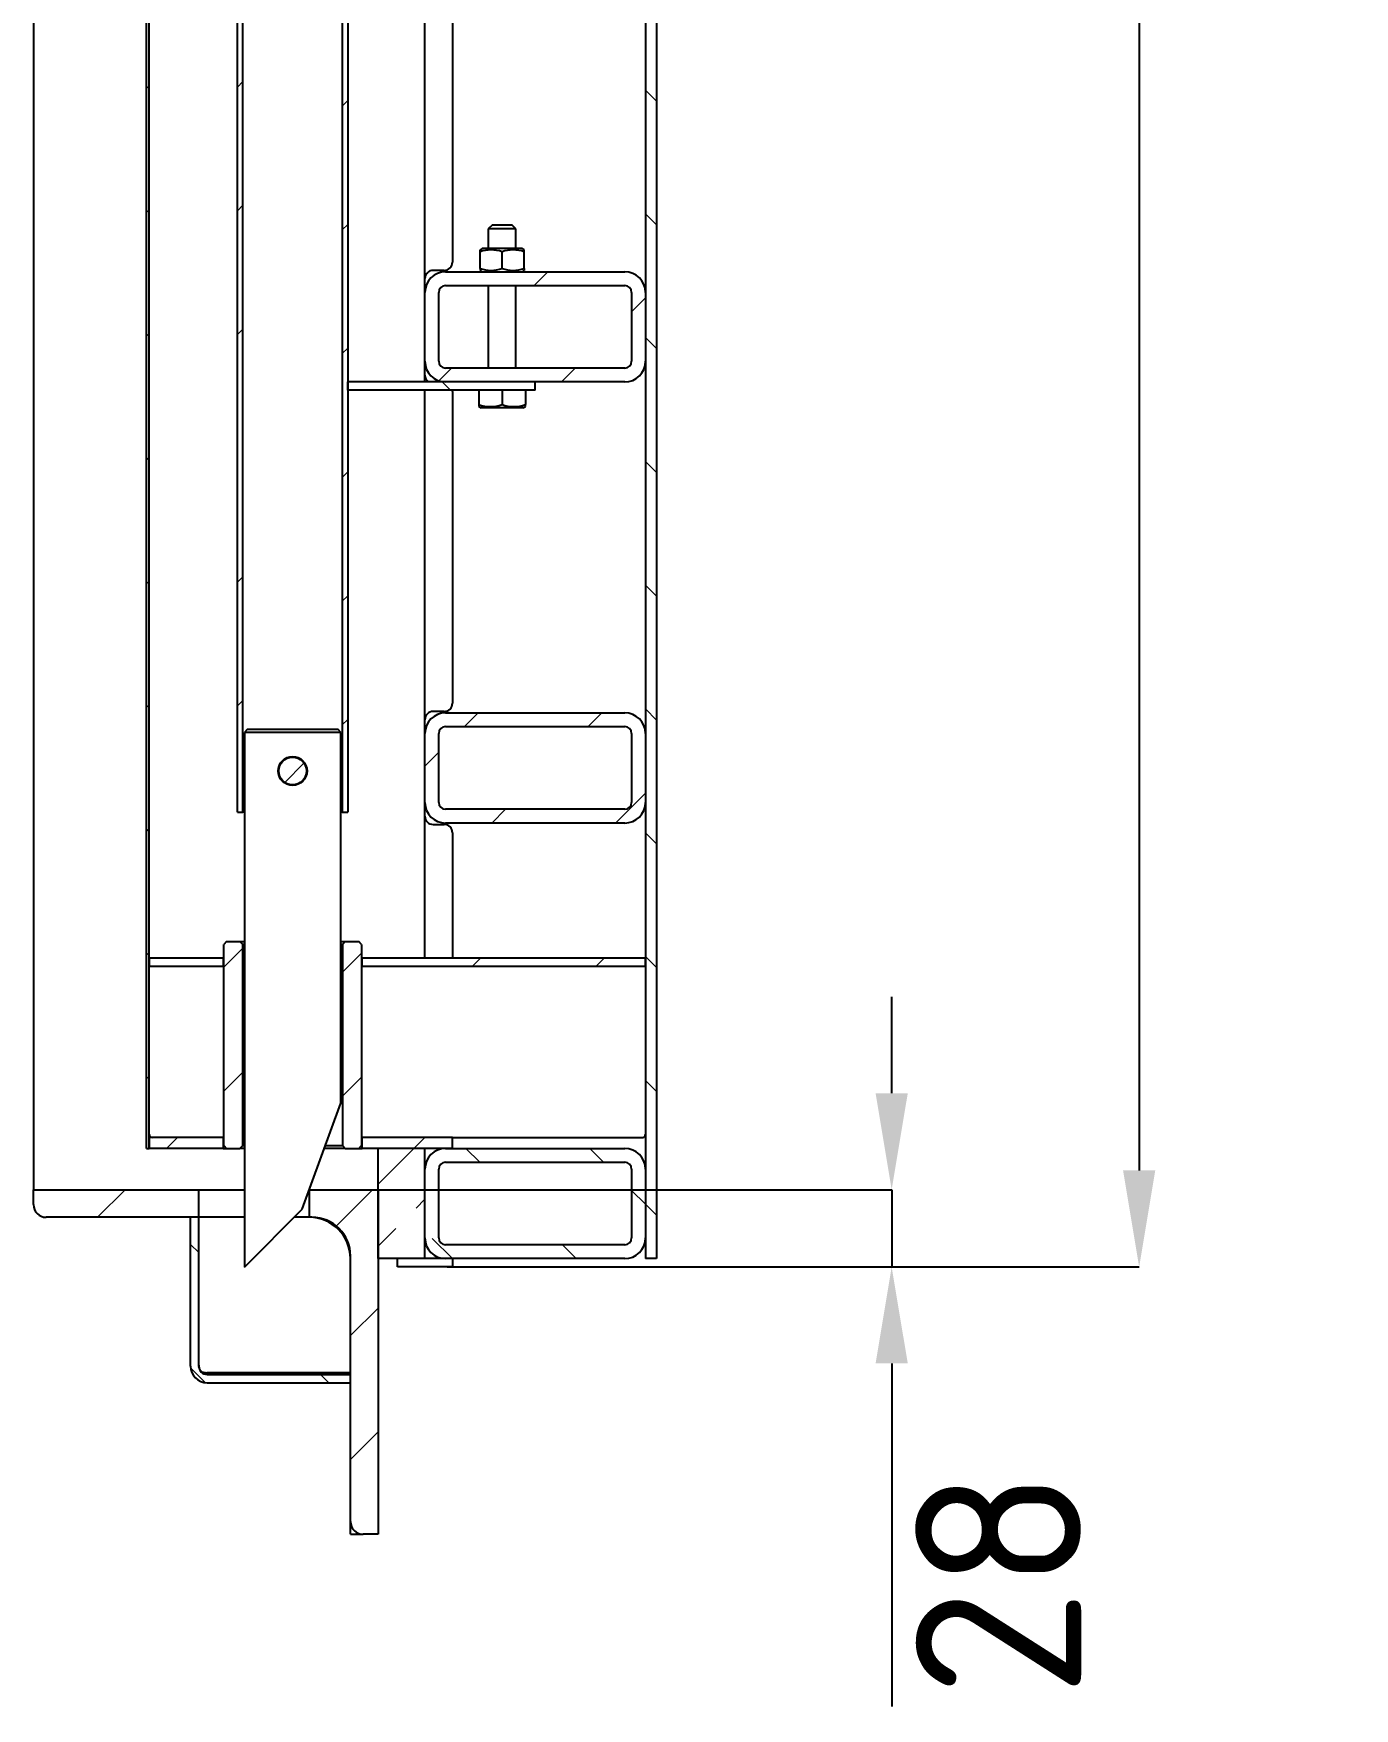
# Model space of a CAD drawing. Header units: millimetres. Extents: x 0 to 594, y 0 to 420.
# Drawn here: x 285.4 to 333.3, y 166.8 to 227.6 of the extents above; entities that cross this region are included whole.
import ezdxf

# ---------------------------------------------------------------- set-up
doc = ezdxf.new("R2010")
doc.units = ezdxf.units.MM
doc.header["$PDSIZE"] = -1
doc.layers.add('FORMAT', color=7, linetype='Continuous')
doc.styles.add('GOST-2.304_Type-B', font='')
doc.styles.add('SLDTEXTSTYLE1', font='TXT', dxfattribs={"width": 0.7})
doc.styles.get('GOST-2.304_Type-B').set_extended_font_data('GOST Common')
doc.dimstyles.new('SLDDIMSTYLE0', dxfattribs={"dimtxt": 3.5, "dimasz": 3.5, "dimexe": 0, "dimexo": 0.0625, "dimgap": 0.875, "dimtad": 2, "dimdec": 1, "dimlfac": 10, "dimrnd": 1e-09, "dimzin": 12, "dimdsep": 46, "dimtxsty": 'SLDTEXTSTYLE1', "dimsah": 1, "dimcen": 0.09, "dimadec": 0, "dimazin": 3, "dimtfac": 1, "dimtdec": 1, "dimtmove": 0, "dimatfit": 0, "dimfxl": 1, "dimfrac": 2, "dimtolj": 1, "dimtzin": 12, "dimarcsym": 0})

# ---------------------------------------------------------------- blocks, each defined once
blk = doc.blocks.new('SW_HATCH_0')
at = {"color": 0, "linetype": 'Continuous', "lineweight": 18}
for p, q in [((1.878, 40.928), (1.778, 41.028)), ((5.078, 40.999), (5.278, 41.199)), ((20.278, 40.489), (19.878, 40.889)), ((8.878, 40.309), (9.078, 40.509)), ((1.878, 36.438), (1.778, 36.538)), ((5.078, 36.509), (5.278, 36.709)), ((8.878, 35.818), (9.078, 36.018)), ((20.278, 35.999), (19.878, 36.399)), ((15.839, 33.8), (16.339, 34.3)), ((19.378, 32.848), (19.878, 33.348)), ((5.078, 32.018), (5.278, 32.218)), ((1.878, 31.948), (1.778, 32.048)), ((20.278, 31.509), (19.878, 31.909)), ((8.878, 31.328), (9.078, 31.528)), ((12.381, 30.342), (12.839, 30.8)), ((16.83, 30.3), (17.33, 30.8)), ((12.806, 30), (12.506, 30.3)), ((1.878, 27.458), (1.778, 27.558)), ((20.278, 27.018), (19.878, 27.418)), ((8.878, 26.838), (9.078, 27.038)), ((5.078, 23.038), (5.278, 23.238)), ((1.878, 22.968), (1.778, 23.068)), ((8.878, 22.348), (9.078, 22.548)), ((20.278, 22.528), (19.878, 22.928)), ((1.878, 18.478), (1.778, 18.578)), ((5.078, 18.548), (5.278, 18.748)), ((13.31, 17.8), (13.81, 18.3)), ((17.8, 17.8), (18.3, 18.3)), ((20.278, 18.038), (19.878, 18.438)), ((8.878, 17.858), (9.078, 18.058)), ((6.796, 15.777), (7.491, 16.471)), ((11.878, 16.368), (12.378, 16.868)), ((18.79, 14.3), (19.878, 15.388)), ((14.3, 14.3), (14.8, 14.8)), ((1.878, 13.988), (1.778, 14.088)), ((20.278, 13.548), (19.878, 13.948)), ((4.578, 9.068), (5.268, 9.758)), ((1.878, 9.497), (1.778, 9.597)), ((8.888, 8.888), (9.578, 9.578)), ((13.59, 9.1), (13.89, 9.4)), ((18.08, 9.1), (18.38, 9.4)), ((20.278, 9.058), (19.878, 9.458)), ((1.878, 5.007), (1.778, 5.107)), ((4.578, 4.578), (5.268, 5.268)), ((8.888, 4.398), (9.578, 5.088)), ((20.278, 4.568), (19.878, 4.968)), ((2.5, 2.5), (2.9, 2.9)), ((10.178, 1.197), (11.48, 2.5)), ((11.48, 2.5), (11.88, 2.9)), ((13.865, 2), (13.365, 2.5)), ((18.355, 2), (17.855, 2.5)), ((0, 0), (1, 1)), ((8.664, -0.316), (9.98, 1)), ((11.562, 0.336), (11.878, 0.652)), ((19.878, 0.478), (19.378, 0.978)), ((20.278, 0.078), (19.878, 0.478)), ((10.178, -1.048), (10.821, -0.404)), ((3.678, -1.283), (3.378, -0.983)), ((12.875, -1.5), (12.14, -0.765)), ((17.365, -1.5), (16.865, -1)), ((9.178, -4.293), (10.178, -3.293)), ((3.9, -5.995), (3.383, -5.478)), ((8.395, -6), (8.095, -5.7)), ((9.178, -8.783), (10.178, -7.783))]:
    blk.add_line(p, q, dxfattribs=at)
blk = doc.blocks.new('*D55')
at = {"layer": 'Defpoints', "color": 0, "lineweight": 0, "transparency": 16777216}
for p in [(297.656, 185.614), (300.554, 182.814), (316.487, 182.814)]:
    blk.add_point(p, dxfattribs=at)
at = {"layer": 'FORMAT', "color": 0, "lineweight": -2, "transparency": 16777216}
for p, q in [((316.487, 189.114), (316.487, 192.614)), ((297.719, 185.614), (316.487, 185.614)), ((316.487, 185.614), (316.487, 182.814)), ((300.616, 182.814), (316.487, 182.814)), ((316.487, 179.314), (316.487, 166.864))]:
    blk.add_line(p, q, dxfattribs=at)
at = {"layer": 'FORMAT', "color": 0, "lineweight": 0, "transparency": 16777216}
for points in [[(315.904, 189.114), (317.071, 189.114), (316.487, 185.614)], [(315.904, 179.314), (317.071, 179.314), (316.487, 182.814)]]:
    blk.add_solid(points, dxfattribs=at)
at = {"layer": 'FORMAT', "color": 0, "transparency": 16777216, "insert": (320.362, 171.339), "char_height": 6, "attachment_point": 5, "rotation": 90, "style": 'GOST-2.304_Type-B'}
blk.add_mtext('\\A1;28', dxfattribs=at)
blk = doc.blocks.new('*D56')
at = {"layer": 'Defpoints', "color": 0, "lineweight": 0, "transparency": 16777216}
for p in [(299.554, 368.414), (300.304, 182.814), (325.466, 182.814)]:
    blk.add_point(p, dxfattribs=at)
at = {"layer": 'FORMAT', "color": 0, "lineweight": -2, "transparency": 16777216}
for p, q in [((299.616, 368.414), (325.466, 368.414)), ((325.466, 364.914), (325.466, 186.314)), ((300.366, 182.814), (325.466, 182.814))]:
    blk.add_line(p, q, dxfattribs=at)
at = {"layer": 'FORMAT', "color": 0, "lineweight": 0, "transparency": 16777216}
for points in [[(324.882, 364.914), (326.049, 364.914), (325.466, 368.414)], [(324.882, 186.314), (326.049, 186.314), (325.466, 182.814)]]:
    blk.add_solid(points, dxfattribs=at)
at = {"layer": 'FORMAT', "color": 0, "transparency": 16777216, "insert": (329.341, 275.614), "char_height": 6, "attachment_point": 5, "rotation": 90, "style": 'GOST-2.304_Type-B'}
blk.add_mtext('\\A1;1856', dxfattribs=at)

msp = doc.modelspace()

# ---------------------------------------------------------------- linework, layer by layer
at = {"layer": 'FORMAT'}
for p, q in [((285.354, 274.064), (285.354, 185.614)), ((289.454, 187.114), (289.454, 273.864)), ((289.554, 187.114), (289.554, 273.864)), ((307.554, 273.954), (307.554, 183.114)), ((307.954, 273.954), (307.954, 183.114)), ((292.754, 199.304), (292.754, 259.304)), ((292.954, 199.304), (292.954, 259.304)), ((296.554, 259.304), (296.554, 199.304)), ((296.754, 259.304), (296.754, 199.304)), ((299.554, 218.164), (299.554, 231.664)), ((300.554, 230.564), (300.554, 219.264)), ((302.004, 220.614), (301.854, 220.464)), ((302.004, 220.614), (302.704, 220.614)), ((302.854, 220.464), (302.704, 220.614)), ((301.854, 220.464), (301.854, 219.754)), ((302.854, 220.464), (301.854, 220.464)), ((302.854, 219.754), (302.854, 220.464)), ((301.634, 219.754), (301.553, 219.707)), ((301.554, 219.636), (301.554, 219.707)), ((301.554, 219.032), (301.554, 219.636)), ((303.074, 219.754), (301.634, 219.754)), ((302.354, 219.032), (302.354, 219.636)), ((303.155, 219.707), (303.074, 219.754)), ((303.154, 219.636), (303.154, 219.705)), ((303.154, 219.032), (303.154, 219.636)), ((300.254, 218.964), (299.854, 218.964)), ((300.304, 218.914), (306.804, 218.914)), ((301.553, 218.961), (301.634, 218.914)), ((301.554, 219.032), (301.554, 218.963)), ((303.074, 218.914), (303.155, 218.961)), ((303.154, 219.032), (303.154, 218.961)), ((299.554, 215.664), (299.554, 218.164)), ((300.054, 215.664), (300.054, 218.164)), ((300.304, 218.414), (306.804, 218.414)), ((301.854, 218.414), (301.854, 215.414)), ((302.854, 215.414), (302.854, 218.414)), ((307.054, 218.164), (307.054, 215.664)), ((307.554, 218.164), (307.554, 215.664)), ((299.554, 214.914), (299.554, 215.664)), ((306.804, 215.414), (300.304, 215.414)), ((296.754, 214.614), (296.754, 214.914)), ((303.554, 214.914), (296.754, 214.914)), ((303.554, 214.614), (296.754, 214.614)), ((299.554, 202.164), (299.554, 214.614)), ((306.804, 214.914), (300.304, 214.914)), ((300.554, 214.564), (300.55, 214.614)), ((300.554, 214.564), (300.554, 203.264)), ((301.504, 214.614), (301.504, 214.099)), ((302.354, 214.614), (302.354, 214.099)), ((303.204, 214.614), (303.204, 214.099)), ((303.554, 214.614), (303.554, 214.914)), ((301.504, 214.099), (301.504, 214.028)), ((301.504, 214.023), (301.589, 213.974)), ((303.119, 213.974), (301.589, 213.974)), ((303.119, 213.974), (303.204, 214.023)), ((303.204, 214.029), (303.204, 214.099)), ((300.254, 202.964), (299.854, 202.964)), ((300.304, 202.914), (306.804, 202.914)), ((300.304, 202.414), (306.804, 202.414)), ((293.104, 202.304), (293.004, 202.204)), ((293.004, 202.204), (293.004, 182.804)), ((294.754, 202.204), (293.004, 202.204)), ((296.404, 202.304), (293.104, 202.304)), ((296.504, 202.204), (294.754, 202.204)), ((296.504, 202.204), (296.404, 202.304)), ((296.504, 188.751), (296.504, 202.204)), ((299.554, 199.664), (299.554, 202.164)), ((300.054, 199.664), (300.054, 202.164)), ((307.054, 202.164), (307.054, 199.664)), ((307.554, 202.164), (307.554, 199.664)), ((292.754, 199.304), (292.954, 199.304)), ((293.004, 199.304), (292.954, 199.304)), ((296.554, 199.304), (296.504, 199.304)), ((296.554, 199.304), (296.754, 199.304)), ((299.554, 194.014), (299.554, 199.664)), ((306.804, 199.414), (300.304, 199.414)), ((299.854, 198.864), (300.254, 198.864)), ((306.804, 198.914), (300.304, 198.914)), ((300.554, 198.564), (300.554, 194.014)), ((292.354, 194.614), (292.254, 194.514)), ((292.254, 187.214), (292.254, 194.514)), ((292.354, 194.614), (292.844, 194.614)), ((292.944, 194.514), (292.844, 194.614)), ((292.844, 194.614), (293.004, 194.614)), ((292.944, 187.214), (292.944, 194.514)), ((293.004, 194.514), (292.944, 194.514)), ((296.504, 194.614), (296.664, 194.614)), ((296.564, 194.514), (296.504, 194.514)), ((296.664, 194.614), (296.564, 194.514)), ((296.564, 194.514), (296.564, 187.214)), ((296.664, 194.614), (297.154, 194.614)), ((297.254, 194.514), (297.154, 194.614)), ((297.254, 194.514), (297.254, 187.214)), ((289.554, 194.014), (289.554, 193.714)), ((292.229, 194.014), (289.554, 194.014)), ((292.229, 194.014), (292.229, 193.714)), ((292.254, 194.014), (292.229, 194.014)), ((297.279, 194.014), (297.254, 194.014)), ((297.279, 193.714), (297.279, 194.014)), ((307.554, 194.014), (297.279, 194.014)), ((307.554, 193.714), (307.554, 194.014)), ((292.229, 193.714), (289.554, 193.714)), ((292.229, 193.714), (292.254, 193.714)), ((297.254, 193.714), (297.279, 193.714)), ((307.554, 193.714), (297.279, 193.714)), ((295.104, 184.904), (296.504, 188.751)), ((289.554, 187.514), (289.554, 187.114)), ((292.229, 187.514), (289.554, 187.514)), ((292.229, 187.514), (292.229, 187.114)), ((292.254, 187.514), (292.229, 187.514)), ((292.254, 187.214), (292.354, 187.114)), ((292.844, 187.114), (292.944, 187.214)), ((292.944, 187.214), (293.004, 187.214)), ((295.945, 187.214), (296.564, 187.214)), ((296.564, 187.214), (296.664, 187.114)), ((297.154, 187.114), (297.254, 187.214)), ((297.279, 187.514), (297.254, 187.514)), ((297.279, 187.114), (297.279, 187.514)), ((300.554, 187.514), (297.279, 187.514)), ((300.554, 187.514), (307.454, 187.514)), ((300.554, 187.114), (300.554, 187.514)), ((289.454, 187.114), (289.554, 187.114)), ((292.229, 187.114), (289.554, 187.114)), ((292.229, 187.114), (292.354, 187.114)), ((292.354, 187.114), (292.844, 187.114)), ((293.004, 187.114), (292.844, 187.114)), ((296.664, 187.114), (295.908, 187.114)), ((296.664, 187.114), (297.154, 187.114)), ((297.154, 187.114), (297.279, 187.114)), ((300.554, 187.114), (297.279, 187.114)), ((299.554, 187.114), (297.854, 187.114)), ((297.854, 183.114), (297.854, 187.114)), ((299.554, 183.114), (299.554, 187.114)), ((300.304, 187.114), (306.804, 187.114)), ((300.304, 186.614), (306.804, 186.614)), ((299.554, 183.864), (299.554, 186.364)), ((300.054, 183.864), (300.054, 186.364)), ((307.054, 186.364), (307.054, 183.864)), ((307.554, 186.364), (307.554, 183.864)), ((285.354, 185.614), (291.354, 185.614)), ((285.354, 185.074), (285.354, 185.614)), ((291.354, 184.614), (291.354, 185.614)), ((291.354, 185.614), (293.004, 185.614)), ((295.354, 185.591), (295.354, 184.614)), ((295.362, 185.614), (297.854, 185.614)), ((297.854, 185.614), (297.854, 173.114)), ((293.004, 182.804), (295.104, 184.904)), ((291.354, 184.614), (285.814, 184.614)), ((291.354, 184.614), (291.054, 184.614)), ((291.054, 179.214), (291.054, 184.614)), ((291.354, 179.214), (291.354, 184.614)), ((293.004, 184.614), (291.354, 184.614)), ((295.154, 184.614), (294.814, 184.614)), ((295.354, 184.614), (295.154, 184.614)), ((295.454, 184.614), (295.354, 184.614)), ((306.804, 183.614), (300.304, 183.614)), ((296.854, 173.574), (296.854, 183.214)), ((299.554, 183.114), (297.854, 183.114)), ((298.554, 182.814), (298.554, 183.114)), ((300.554, 183.114), (298.554, 183.114)), ((306.804, 183.114), (300.304, 183.114)), ((300.554, 183.114), (300.554, 182.814)), ((307.954, 183.114), (307.554, 183.114)), ((300.554, 182.814), (298.554, 182.814)), ((291.527, 178.982), (291.473, 178.981)), ((291.654, 178.985), (296.854, 178.985)), ((291.654, 178.914), (296.854, 178.914)), ((296.854, 178.614), (296.854, 178.914)), ((291.654, 178.614), (296.854, 178.614)), ((296.854, 173.114), (296.854, 173.574)), ((296.854, 173.114), (297.314, 173.114)), ((297.854, 173.114), (297.314, 173.114))]:
    msp.add_line(p, q, dxfattribs=at)
at = {"layer": 'FORMAT', "flags": 128}
msp.add_lwpolyline([(291.525, 178.979), (291.57, 178.979), (291.59, 178.979)], dxfattribs=at)
at = {"layer": 'FORMAT'}
for radius in [0.525, 0.5]:
    msp.add_circle((294.754, 200.804), radius, dxfattribs=at)
for centre, radius, start, end in [((301.954, 218.525), 1.181, 70.19789, 109.80211), ((302.754, 218.531), 1.175, 70.10186, 109.89814), ((299.854, 218.664), 0.3, 90, 180), ((300.304, 218.164), 0.75, 90, 180), ((300.254, 219.264), 0.3, 270, 0), ((301.954, 220.143), 1.181, 250.20195, 289.79805), ((302.754, 220.137), 1.175, 250.10186, 289.89814), ((306.804, 218.164), 0.75, 0, 90), ((300.304, 218.164), 0.25, 90, 180), ((306.804, 218.164), 0.25, 0, 90), ((300.304, 215.664), 0.75, 180, 270), ((299.854, 215.164), 0.3, 180, 236.44269), ((300.304, 215.664), 0.25, 180, 270), ((306.804, 215.664), 0.75, 270, 0), ((306.804, 215.664), 0.25, 270, 0), ((301.929, 215.273), 1.249, 250.10187, 289.89813), ((302.779, 215.273), 1.249, 250.10187, 289.89813), ((299.854, 202.664), 0.3, 90, 180), ((300.254, 203.264), 0.3, 270, 0), ((300.304, 202.164), 0.75, 90, 180), ((300.304, 202.164), 0.25, 90, 180), ((306.804, 202.164), 0.75, 0, 90), ((306.804, 202.164), 0.25, 0, 90), ((300.304, 199.664), 0.75, 180, 270), ((300.304, 199.664), 0.25, 180, 270), ((306.804, 199.664), 0.75, 270, 0), ((306.804, 199.664), 0.25, 270, 0), ((299.854, 199.164), 0.3, 180, 270), ((300.254, 198.564), 0.3, 0, 90), ((289.654, 187.614), 0.1, 180, 270), ((307.454, 187.614), 0.1, 270, 0), ((300.304, 186.364), 0.75, 90, 180), ((300.304, 186.364), 0.25, 90, 180), ((306.804, 186.364), 0.75, 0, 90), ((306.804, 186.364), 0.25, 0, 90), ((285.814, 185.074), 0.46, 180, 270), ((295.354, 183.114), 1.5, 0, 90), ((295.454, 183.214), 1.4, 0, 90), ((300.304, 183.864), 0.75, 180, 270), ((300.304, 183.864), 0.25, 180, 270), ((306.804, 183.864), 0.75, 270, 0), ((306.804, 183.864), 0.25, 270, 0), ((291.058, 179.214), 0.301, 353.34752, 9.56939), ((291.654, 179.214), 0.6, 180, 270), ((291.654, 179.214), 0.3, 180, 270), ((291.589, 179.21), 0.235, 187.57431, 286.13119), ((297.314, 173.574), 0.46, 180, 270)]:
    msp.add_arc(centre, radius, start, end, dxfattribs=at)

# ---------------------------------------------------------------- block references
msp.add_blockref('SW_HATCH_0', (287.676, 184.614), dxfattribs=at)

# ---------------------------------------------------------------- dimensions: what is measured, and where the dimension line sits
for base, p1, p2, picture, middle in [((325.466, 182.814), (299.554, 368.414), (300.304, 182.814), '*D56', (329.341, 275.614)), ((316.487, 182.814), (297.656, 185.614), (300.554, 182.814), '*D55', (320.362, 171.339))]:
    dim = msp.add_linear_dim(base=base, p1=p1, p2=p2, angle=90, dimstyle='SLDDIMSTYLE0', override={"dimtxt": 6, "dimtxsty": 'GOST-2.304_Type-B'}, dxfattribs=at)
    dim.commit()
    dim.dimension.update_dxf_attribs({"geometry": picture, "text_midpoint": middle})

doc.saveas('drawing.dxf')
